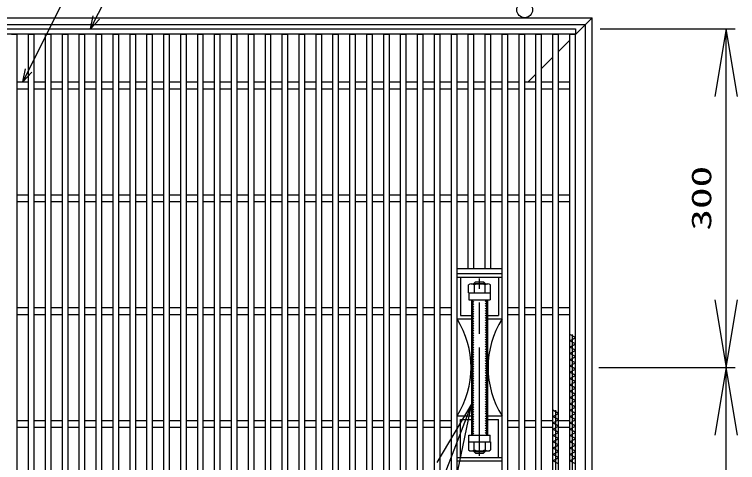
# Model space of a CAD drawing. Units: millimetres, scale not verified. Extents: x -1456 to 1389, y -1026 to 839.
# Drawn here: x -936 to -294, y 34 to 431 of the extents above; entities that cross this region are included whole.
import ezdxf
from ezdxf.enums import TextEntityAlignment as Align

# ---------------------------------------------------------------- set-up
doc = ezdxf.new("R2010")
doc.units = ezdxf.units.MM
doc.header["$LTSCALE"] = 8
doc.linetypes.add('CHAIN', pattern=[18.5, 12, -1.5, 3.5, -1.5])
doc.linetypes.add('DASHED', pattern=[7.5, 6, -1.5])
for name, color, linetype, lineweight in [('16', 3, 'Continuous', 25), ('17', 2, 'Continuous', 25), ('19', 6, 'Continuous', 25), ('22', 4, 'Continuous', 25)]:
    doc.layers.add(name, color=color, linetype=linetype, lineweight=lineweight)
doc.styles.add('ＭＳ ゴシック', font='')
doc.styles.get('ＭＳ ゴシック').set_extended_font_data('MS Gothic')

# ---------------------------------------------------------------- blocks, each defined once
blk = doc.blocks.new('open_arrow')
at = {"color": 0, "linetype": 'Continuous', "lineweight": -2}
blk.add_lwpolyline([(7.5, 1.25), (0, 0), (7.5, -1.25)], dxfattribs=at)

msp = doc.modelspace()

# ---------------------------------------------------------------- hatches: boundary and pattern name
at = {"layer": '17', "lineweight": 13}
h = msp.add_hatch(dxfattribs=at)
h.set_pattern_fill('USER', style=0, pattern_type=2)
h.set_pattern_definition([(135, (-107.025, 171.119), (-1.06066, -1.06066), [])])
h.paths.add_polyline_path([(-530, 58.5), (-530, 178.5), (-528, 178.5), (-528, 58.5)])
h = msp.add_hatch(dxfattribs=at)
h.set_pattern_fill('USER', style=0, pattern_type=2)
h.set_pattern_definition([(135, (-100.025, 171.119), (-1.06066, -1.06066), [])])
h.paths.add_polyline_path([(-518, 58.5), (-518, 178.5), (-516, 178.5), (-516, 58.5)])

# ---------------------------------------------------------------- linework, layer by layer
at = {"layer": '16'}
for p, q in [((-1028, 418.5), (-438, 418.5)), ((-438, 418.5), (-438, 414)), ((-438, 414), (-1028, 414)), ((-938, 414), (-933, 414)), ((-933, -177), (-933, 414)), ((-923, -177), (-923, 414)), ((-923, 414), (-918, 414)), ((-918, -177), (-918, 414)), ((-908, -177), (-908, 414)), ((-908, 414), (-903, 414)), ((-903, -177), (-903, 414)), ((-893, -177), (-893, 414)), ((-893, 414), (-888, 414)), ((-888, -177), (-888, 414)), ((-878, -177), (-878, 414)), ((-878, 414), (-873, 414)), ((-873, -177), (-873, 414)), ((-863, -177), (-863, 414)), ((-863, 414), (-858, 414)), ((-858, -177), (-858, 414)), ((-848, -177), (-848, 414)), ((-848, 414), (-843, 414)), ((-843, -177), (-843, 414)), ((-833, -177), (-833, 414)), ((-833, 414), (-828, 414)), ((-828, -177), (-828, 414)), ((-818, -177), (-818, 414)), ((-818, 414), (-813, 414)), ((-813, -177), (-813, 414)), ((-803, -177), (-803, 414)), ((-803, 414), (-798, 414)), ((-798, -177), (-798, 414)), ((-788, -177), (-788, 414)), ((-788, 414), (-783, 414)), ((-783, -177), (-783, 414)), ((-773, -177), (-773, 414)), ((-773, 414), (-768, 414)), ((-768, -177), (-768, 414)), ((-758, -177), (-758, 414)), ((-758, 414), (-753, 414)), ((-753, -177), (-753, 414)), ((-743, -177), (-743, 414)), ((-743, 414), (-738, 414)), ((-738, -177), (-738, 414)), ((-728, -177), (-728, 414)), ((-728, 414), (-723, 414)), ((-723, -177), (-723, 414)), ((-713, -177), (-713, 414)), ((-713, 414), (-708, 414)), ((-708, -177), (-708, 414)), ((-698, -177), (-698, 414)), ((-698, 414), (-693, 414)), ((-693, -177), (-693, 414)), ((-683, -177), (-683, 414)), ((-683, 414), (-678, 414)), ((-678, -177), (-678, 414)), ((-668, -177), (-668, 414)), ((-668, 414), (-663, 414)), ((-663, -177), (-663, 414)), ((-653, -177), (-653, 414)), ((-653, 414), (-648, 414)), ((-648, -177), (-648, 414)), ((-638, -177), (-638, 414)), ((-638, 414), (-633, 414)), ((-633, -177), (-633, 414)), ((-623, -177), (-623, 414)), ((-623, 414), (-618, 414)), ((-618, -177), (-618, 414)), ((-608, -177), (-608, 414)), ((-608, 414), (-603, 414)), ((-603, -177), (-603, 414)), ((-593, -177), (-593, 414)), ((-593, 414), (-588, 414)), ((-588, -177), (-588, 414)), ((-578, -177), (-578, 414)), ((-578, 414), (-573, 414)), ((-573, -177), (-573, 414)), ((-563, -177), (-563, 414)), ((-563, 414), (-558, 414)), ((-558, -177), (-558, 414)), ((-548, -177), (-548, 414)), ((-548, 414), (-543, 414)), ((-543, -177), (-543, 414)), ((-533, 414), (-528, 414)), ((-533, 206), (-533, 414)), ((-528, 206), (-528, 414)), ((-518, 414), (-513, 414)), ((-518, 206), (-518, 414)), ((-513, 206), (-513, 414)), ((-503, -177), (-503, 414)), ((-503, 414), (-498, 414)), ((-498, -177), (-498, 414)), ((-488, -177), (-488, 414)), ((-488, 414), (-483, 414)), ((-483, -177), (-483, 414)), ((-473, -177), (-473, 414)), ((-473, 414), (-468, 414)), ((-468, -177), (-468, 414)), ((-458, -177), (-458, 414)), ((-458, 414), (-453, 414)), ((-453, -177), (-453, 414)), ((-443, -177), (-443, 414)), ((-443, 414), (-438, 414)), ((-438, -177), (-438, 414)), ((-933, 371.5), (-923, 371.5)), ((-918, 371.5), (-908, 371.5)), ((-903, 371.5), (-893, 371.5)), ((-888, 371.5), (-878, 371.5)), ((-873, 371.5), (-863, 371.5)), ((-858, 371.5), (-848, 371.5)), ((-843, 371.5), (-833, 371.5)), ((-828, 371.5), (-818, 371.5)), ((-813, 371.5), (-803, 371.5)), ((-798, 371.5), (-788, 371.5)), ((-783, 371.5), (-773, 371.5)), ((-768, 371.5), (-758, 371.5)), ((-753, 371.5), (-743, 371.5)), ((-738, 371.5), (-728, 371.5)), ((-723, 371.5), (-713, 371.5)), ((-708, 371.5), (-698, 371.5)), ((-693, 371.5), (-683, 371.5)), ((-678, 371.5), (-668, 371.5)), ((-663, 371.5), (-653, 371.5)), ((-648, 371.5), (-638, 371.5)), ((-633, 371.5), (-623, 371.5)), ((-618, 371.5), (-608, 371.5)), ((-603, 371.5), (-593, 371.5)), ((-588, 371.5), (-578, 371.5)), ((-573, 371.5), (-563, 371.5)), ((-558, 371.5), (-548, 371.5)), ((-543, 371.5), (-533, 371.5)), ((-528, 371.5), (-518, 371.5)), ((-513, 371.5), (-503, 371.5)), ((-498, 371.5), (-488, 371.5)), ((-483, 371.5), (-473, 371.5)), ((-468, 371.5), (-458, 371.5)), ((-453, 371.5), (-443, 371.5)), ((-933, 365.5), (-923, 365.5)), ((-918, 365.5), (-908, 365.5)), ((-903, 365.5), (-893, 365.5)), ((-888, 365.5), (-878, 365.5)), ((-873, 365.5), (-863, 365.5)), ((-858, 365.5), (-848, 365.5)), ((-843, 365.5), (-833, 365.5)), ((-828, 365.5), (-818, 365.5)), ((-813, 365.5), (-803, 365.5)), ((-798, 365.5), (-788, 365.5)), ((-783, 365.5), (-773, 365.5)), ((-768, 365.5), (-758, 365.5)), ((-753, 365.5), (-743, 365.5)), ((-738, 365.5), (-728, 365.5)), ((-723, 365.5), (-713, 365.5)), ((-708, 365.5), (-698, 365.5)), ((-693, 365.5), (-683, 365.5)), ((-678, 365.5), (-668, 365.5)), ((-663, 365.5), (-653, 365.5)), ((-648, 365.5), (-638, 365.5)), ((-633, 365.5), (-623, 365.5)), ((-618, 365.5), (-608, 365.5)), ((-603, 365.5), (-593, 365.5)), ((-588, 365.5), (-578, 365.5)), ((-573, 365.5), (-563, 365.5)), ((-558, 365.5), (-548, 365.5)), ((-543, 365.5), (-533, 365.5)), ((-528, 365.5), (-518, 365.5)), ((-513, 365.5), (-503, 365.5)), ((-498, 365.5), (-488, 365.5)), ((-483, 365.5), (-473, 365.5)), ((-468, 365.5), (-458, 365.5)), ((-453, 365.5), (-443, 365.5)), ((-933, 271.5), (-923, 271.5)), ((-918, 271.5), (-908, 271.5)), ((-903, 271.5), (-893, 271.5)), ((-888, 271.5), (-878, 271.5)), ((-873, 271.5), (-863, 271.5)), ((-858, 271.5), (-848, 271.5)), ((-843, 271.5), (-833, 271.5)), ((-828, 271.5), (-818, 271.5)), ((-813, 271.5), (-803, 271.5)), ((-798, 271.5), (-788, 271.5)), ((-783, 271.5), (-773, 271.5)), ((-768, 271.5), (-758, 271.5)), ((-753, 271.5), (-743, 271.5)), ((-738, 271.5), (-728, 271.5)), ((-723, 271.5), (-713, 271.5)), ((-708, 271.5), (-698, 271.5)), ((-693, 271.5), (-683, 271.5)), ((-678, 271.5), (-668, 271.5)), ((-663, 271.5), (-653, 271.5)), ((-648, 271.5), (-638, 271.5)), ((-633, 271.5), (-623, 271.5)), ((-618, 271.5), (-608, 271.5)), ((-603, 271.5), (-593, 271.5)), ((-588, 271.5), (-578, 271.5)), ((-573, 271.5), (-563, 271.5)), ((-558, 271.5), (-548, 271.5)), ((-543, 271.5), (-533, 271.5)), ((-528, 271.5), (-518, 271.5)), ((-513, 271.5), (-503, 271.5)), ((-498, 271.5), (-488, 271.5)), ((-483, 271.5), (-473, 271.5)), ((-468, 271.5), (-458, 271.5)), ((-453, 271.5), (-443, 271.5)), ((-933, 265.5), (-923, 265.5)), ((-918, 265.5), (-908, 265.5)), ((-903, 265.5), (-893, 265.5)), ((-888, 265.5), (-878, 265.5)), ((-873, 265.5), (-863, 265.5)), ((-858, 265.5), (-848, 265.5)), ((-843, 265.5), (-833, 265.5)), ((-828, 265.5), (-818, 265.5)), ((-813, 265.5), (-803, 265.5)), ((-798, 265.5), (-788, 265.5)), ((-783, 265.5), (-773, 265.5)), ((-768, 265.5), (-758, 265.5)), ((-753, 265.5), (-743, 265.5)), ((-738, 265.5), (-728, 265.5)), ((-723, 265.5), (-713, 265.5)), ((-708, 265.5), (-698, 265.5)), ((-693, 265.5), (-683, 265.5)), ((-678, 265.5), (-668, 265.5)), ((-663, 265.5), (-653, 265.5)), ((-648, 265.5), (-638, 265.5)), ((-633, 265.5), (-623, 265.5)), ((-618, 265.5), (-608, 265.5)), ((-603, 265.5), (-593, 265.5)), ((-588, 265.5), (-578, 265.5)), ((-573, 265.5), (-563, 265.5)), ((-558, 265.5), (-548, 265.5)), ((-543, 265.5), (-533, 265.5)), ((-528, 265.5), (-518, 265.5)), ((-513, 265.5), (-503, 265.5)), ((-498, 265.5), (-488, 265.5)), ((-483, 265.5), (-473, 265.5)), ((-468, 265.5), (-458, 265.5)), ((-453, 265.5), (-443, 265.5)), ((-933, 171.5), (-923, 171.5)), ((-918, 171.5), (-908, 171.5)), ((-903, 171.5), (-893, 171.5)), ((-888, 171.5), (-878, 171.5)), ((-873, 171.5), (-863, 171.5)), ((-858, 171.5), (-848, 171.5)), ((-843, 171.5), (-833, 171.5)), ((-828, 171.5), (-818, 171.5)), ((-813, 171.5), (-803, 171.5)), ((-798, 171.5), (-788, 171.5)), ((-783, 171.5), (-773, 171.5)), ((-768, 171.5), (-758, 171.5)), ((-753, 171.5), (-743, 171.5)), ((-738, 171.5), (-728, 171.5)), ((-723, 171.5), (-713, 171.5)), ((-708, 171.5), (-698, 171.5)), ((-693, 171.5), (-683, 171.5)), ((-678, 171.5), (-668, 171.5)), ((-663, 171.5), (-653, 171.5)), ((-648, 171.5), (-638, 171.5)), ((-633, 171.5), (-623, 171.5)), ((-618, 171.5), (-608, 171.5)), ((-603, 171.5), (-593, 171.5)), ((-588, 171.5), (-578, 171.5)), ((-573, 171.5), (-563, 171.5)), ((-558, 171.5), (-548, 171.5)), ((-498, 171.5), (-488, 171.5)), ((-483, 171.5), (-473, 171.5)), ((-468, 171.5), (-458, 171.5)), ((-453, 171.5), (-443, 171.5)), ((-933, 165.5), (-923, 165.5)), ((-918, 165.5), (-908, 165.5)), ((-903, 165.5), (-893, 165.5)), ((-888, 165.5), (-878, 165.5)), ((-873, 165.5), (-863, 165.5)), ((-858, 165.5), (-848, 165.5)), ((-843, 165.5), (-833, 165.5)), ((-828, 165.5), (-818, 165.5)), ((-813, 165.5), (-803, 165.5)), ((-798, 165.5), (-788, 165.5)), ((-783, 165.5), (-773, 165.5)), ((-768, 165.5), (-758, 165.5)), ((-753, 165.5), (-743, 165.5)), ((-738, 165.5), (-728, 165.5)), ((-723, 165.5), (-713, 165.5)), ((-708, 165.5), (-698, 165.5)), ((-693, 165.5), (-683, 165.5)), ((-678, 165.5), (-668, 165.5)), ((-663, 165.5), (-653, 165.5)), ((-648, 165.5), (-638, 165.5)), ((-633, 165.5), (-623, 165.5)), ((-618, 165.5), (-608, 165.5)), ((-603, 165.5), (-593, 165.5)), ((-588, 165.5), (-578, 165.5)), ((-573, 165.5), (-563, 165.5)), ((-558, 165.5), (-548, 165.5)), ((-498, 165.5), (-488, 165.5)), ((-483, 165.5), (-473, 165.5)), ((-468, 165.5), (-458, 165.5)), ((-453, 165.5), (-443, 165.5)), ((-438, 145), (-443, 147.8)), ((-440.5, -177), (-440.5, 147.8)), ((-443, 142.2), (-438, 145)), ((-438, 139.4), (-443, 142.2)), ((-443, 136.6), (-438, 139.4)), ((-438, 133.8), (-443, 136.6)), ((-443, 131), (-438, 133.8)), ((-438, 128.2), (-443, 131)), ((-443, 125.4), (-438, 128.2)), ((-438, 122.6), (-443, 125.4)), ((-443, 119.8), (-438, 122.6)), ((-438, 117), (-443, 119.8)), ((-443, 114.2), (-438, 117)), ((-438, 111.4), (-443, 114.2)), ((-443, 108.6), (-438, 111.4)), ((-438, 105.8), (-443, 108.6)), ((-443, 103), (-438, 105.8)), ((-438, 100.2), (-443, 103)), ((-443, 97.4), (-438, 100.2)), ((-438, 94.6), (-443, 97.4)), ((-443, 91.8), (-438, 94.6)), ((-438, 89), (-443, 91.8)), ((-443, 86.2), (-438, 89)), ((-438, 83.4), (-443, 86.2)), ((-443, 80.6), (-438, 83.4)), ((-453, 77.8), (-458, 80.6)), ((-458, 75), (-453, 77.8)), ((-455.5, -177), (-455.5, 80.6)), ((-438, 77.8), (-443, 80.6)), ((-443, 75), (-438, 77.8)), ((-933, 71.5), (-923, 71.5)), ((-918, 71.5), (-908, 71.5)), ((-903, 71.5), (-893, 71.5)), ((-888, 71.5), (-878, 71.5)), ((-873, 71.5), (-863, 71.5)), ((-858, 71.5), (-848, 71.5)), ((-843, 71.5), (-833, 71.5)), ((-828, 71.5), (-818, 71.5)), ((-813, 71.5), (-803, 71.5)), ((-798, 71.5), (-788, 71.5)), ((-783, 71.5), (-773, 71.5)), ((-768, 71.5), (-758, 71.5)), ((-753, 71.5), (-743, 71.5)), ((-738, 71.5), (-728, 71.5)), ((-723, 71.5), (-713, 71.5)), ((-708, 71.5), (-698, 71.5)), ((-693, 71.5), (-683, 71.5)), ((-678, 71.5), (-668, 71.5)), ((-663, 71.5), (-653, 71.5)), ((-648, 71.5), (-638, 71.5)), ((-633, 71.5), (-623, 71.5)), ((-618, 71.5), (-608, 71.5)), ((-603, 71.5), (-593, 71.5)), ((-588, 71.5), (-578, 71.5)), ((-573, 71.5), (-563, 71.5)), ((-558, 71.5), (-548, 71.5)), ((-498, 71.5), (-488, 71.5)), ((-483, 71.5), (-473, 71.5)), ((-468, 71.5), (-458, 71.5)), ((-453, 72.2), (-458, 75)), ((-458, 69.4), (-453, 72.2)), ((-453, 71.5), (-443, 71.5)), ((-438, 72.2), (-443, 75)), ((-443, 69.4), (-438, 72.2)), ((-933, 65.5), (-923, 65.5)), ((-918, 65.5), (-908, 65.5)), ((-903, 65.5), (-893, 65.5)), ((-888, 65.5), (-878, 65.5)), ((-873, 65.5), (-863, 65.5)), ((-858, 65.5), (-848, 65.5)), ((-843, 65.5), (-833, 65.5)), ((-828, 65.5), (-818, 65.5)), ((-813, 65.5), (-803, 65.5)), ((-798, 65.5), (-788, 65.5)), ((-783, 65.5), (-773, 65.5)), ((-768, 65.5), (-758, 65.5)), ((-753, 65.5), (-743, 65.5)), ((-738, 65.5), (-728, 65.5)), ((-723, 65.5), (-713, 65.5)), ((-708, 65.5), (-698, 65.5)), ((-693, 65.5), (-683, 65.5)), ((-678, 65.5), (-668, 65.5)), ((-663, 65.5), (-653, 65.5)), ((-648, 65.5), (-638, 65.5)), ((-633, 65.5), (-623, 65.5)), ((-618, 65.5), (-608, 65.5)), ((-603, 65.5), (-593, 65.5)), ((-588, 65.5), (-578, 65.5)), ((-573, 65.5), (-563, 65.5)), ((-558, 65.5), (-548, 65.5)), ((-498, 65.5), (-488, 65.5)), ((-483, 65.5), (-473, 65.5)), ((-468, 65.5), (-458, 65.5)), ((-453, 66.6), (-458, 69.4)), ((-458, 63.8), (-453, 66.6)), ((-453, 65.5), (-443, 65.5)), ((-438, 66.6), (-443, 69.4)), ((-443, 63.8), (-438, 66.6)), ((-453, 61), (-458, 63.8)), ((-458, 58.2), (-453, 61)), ((-453, 55.4), (-458, 58.2)), ((-438, 61), (-443, 63.8)), ((-443, 58.2), (-438, 61)), ((-438, 55.4), (-443, 58.2)), ((-458, 52.6), (-453, 55.4)), ((-453, 49.8), (-458, 52.6)), ((-443, 52.6), (-438, 55.4)), ((-438, 49.8), (-443, 52.6)), ((-458, 47), (-453, 49.8)), ((-453, 44.2), (-458, 47)), ((-443, 47), (-438, 49.8)), ((-438, 44.2), (-443, 47)), ((-458, 41.4), (-453, 44.2)), ((-453, 38.6), (-458, 41.4)), ((-458, 35.8), (-453, 38.6)), ((-443, 41.4), (-438, 44.2)), ((-438, 38.6), (-443, 41.4)), ((-443, 35.8), (-438, 38.6)), ((-453, 33), (-458, 35.8)), ((-438, 33), (-443, 35.8))]:
    msp.add_line(p, q, dxfattribs=at)
at = {"layer": '17', "color": 3}
for p, q in [((-503, 206), (-543, 206)), ((-503, 201.5), (-543, 201.5)), ((-503, 161.5), (-503, 201.5)), ((-503, 198.3), (-543, 198.3)), ((-503, 35.5), (-503, 75.5)), ((-543, 38.7), (-503, 38.7)), ((-503, 35.5), (-543, 35.5))]:
    msp.add_line(p, q, dxfattribs=at)
at = {"layer": '17', "color": 3, "linetype": 'DASHED'}
for p, q in [((-539.8, 198.3), (-539.8, 164.7)), ((-506.2, 198.3), (-506.2, 164.7)), ((-543, 161.5), (-530, 161.5)), ((-539.8, 164.7), (-530, 164.7)), ((-516, 164.7), (-506.2, 164.7)), ((-516, 161.5), (-503, 161.5)), ((-543, 75.5), (-530, 75.5)), ((-539.8, 38.7), (-539.8, 72.3)), ((-539.8, 72.3), (-530, 72.3)), ((-516, 75.5), (-503, 75.5)), ((-516, 72.3), (-506.2, 72.3)), ((-506.2, 38.7), (-506.2, 72.3))]:
    msp.add_line(p, q, dxfattribs=at)
at = {"layer": '17'}
for p, q in [((-530.361, 192.5), (-515.639, 192.5)), ((-528, 193), (-526.5, 194.5)), ((-528, 192.5), (-528, 193)), ((-528, 193), (-518, 193)), ((-527.188, 192.5), (-527.188, 193.812)), ((-526.5, 194.5), (-519.5, 194.5)), ((-518, 193), (-519.5, 194.5)), ((-518.812, 192.5), (-518.812, 193.812)), ((-518, 192.5), (-518, 193)), ((-532.815, 184.5), (-532.815, 191.596)), ((-527.907, 191.596), (-527.907, 184.5)), ((-518.093, 184.5), (-518.093, 191.596)), ((-513.185, 184.5), (-513.185, 191.596)), ((-532.815, 184.5), (-513.185, 184.5)), ((-532.5, 184.5), (-513.5, 184.5)), ((-532.5, 184.5), (-532.5, 178.5)), ((-513.5, 184.5), (-513.5, 178.5)), ((-532.5, 178.5), (-513.5, 178.5)), ((-529, 58.5), (-529, 178.5)), ((-517, 178.5), (-517, 58.5)), ((-532.5, 58.5), (-513.5, 58.5)), ((-532.5, 52.5), (-532.5, 58.5)), ((-513.5, 52.5), (-513.5, 58.5)), ((-532.815, 52.5), (-532.815, 45.404)), ((-532.815, 52.5), (-513.185, 52.5)), ((-532.5, 52.5), (-513.5, 52.5)), ((-527.907, 45.404), (-527.907, 52.5)), ((-518.093, 52.5), (-518.093, 45.404)), ((-513.185, 52.5), (-513.185, 45.404)), ((-530.361, 44.5), (-515.639, 44.5)), ((-528, 44.5), (-528, 44)), ((-528, 44), (-518, 44)), ((-528, 44), (-526.5, 42.5)), ((-527.188, 44.5), (-527.188, 43.188)), ((-526.5, 42.5), (-519.5, 42.5)), ((-518, 44), (-519.5, 42.5)), ((-518.812, 44.5), (-518.812, 43.188)), ((-518, 44.5), (-518, 44))]:
    msp.add_line(p, q, dxfattribs=at)
at = {"layer": '17', "color": 33, "linetype": 'CHAIN'}
msp.add_line((-523, 40.219), (-523, 197.382), dxfattribs=at)
at = {"layer": '17', "color": 7}
for p, q in [((-530, 58.5), (-530, 178.5)), ((-516, 178.5), (-516, 58.5))]:
    msp.add_line(p, q, dxfattribs=at)
at = {"layer": '17'}
for centre, radius, start, end in [((-530.361, 188.716), 3.784, 49.5701, 130.4299), ((-523, 178.721), 13.779, 69.13594, 110.86406), ((-515.639, 188.716), 3.784, 49.5701, 130.4299), ((-530.361, 48.284), 3.784, 229.5701, 310.4299), ((-523, 58.279), 13.779, 249.13594, 290.86406), ((-515.639, 48.284), 3.784, 229.5701, 310.4299)]:
    msp.add_arc(centre, radius, start, end, dxfattribs=at)
at = {"layer": '17', "color": 3}
for centre, start, end in [((-610.71, 118.5), 327.58195, 32.41805), ((-435.29, 118.5), 147.58195, 212.41805)]:
    msp.add_arc(centre, 80.21, start, end, dxfattribs=at)
at = {"layer": '19'}
for p, q in [((-1043, 428.5), (-423, 428.5)), ((-438, 413.5), (-423, 428.5)), ((-423, -191.5), (-423, 428.5)), ((-1037, 422.5), (-429, 422.5)), ((-429, -185.5), (-429, 422.5)), ((-453, 398.5), (-443, 408.5)), ((-468, 383.5), (-458, 393.5)), ((-480, 371.5), (-473, 378.5))]:
    msp.add_line(p, q, dxfattribs=at)
msp.add_circle((-483, 435.5), 7, dxfattribs=at)
at = {"layer": '22'}
for p, q in [((-928, 371.5), (-807.75, 612)), ((-868, 418.5), (-790.25, 574)), ((-868, 418.5), (-865.6, 430.18)), ((-868, 418.5), (-860, 427.3)), ((-415.915, 418.5), (-296.22, 418.5)), ((-304.22, 118.5), (-304.22, 418.5)), ((-928, 371.5), (-925.6, 383.18)), ((-928, 371.5), (-920, 380.3)), ((-417.293, 118.5), (-296.22, 118.5)), ((-417.293, 118.5), (-296.22, 118.5)), ((-304.22, -181.5), (-304.22, 118.5))]:
    msp.add_line(p, q, dxfattribs=at)
msp.add_lwpolyline([(-530, 86.559), (-673.471, -285.795), (-823.871, -285.795)], dxfattribs=at)

# ---------------------------------------------------------------- block references
at = {"layer": '22', "xscale": 8, "yscale": 8}
for p, rotation in [((-304.22, 418.5), 270), ((-304.22, 118.5), 90), ((-304.22, 118.5), 270), ((-530, 86.559), 248.9)]:
    msp.add_blockref('open_arrow', p, dxfattribs=dict(at, rotation=rotation))

# ---------------------------------------------------------------- texts
at = {"layer": '22', "style": 'ＭＳ ゴシック', "width": 1.6}
msp.add_text('300', height=17.6, rotation=90, dxfattribs=at).set_placement((-312.22, 268.5), align=Align.BOTTOM_CENTER)

doc.saveas('drawing.dxf')
